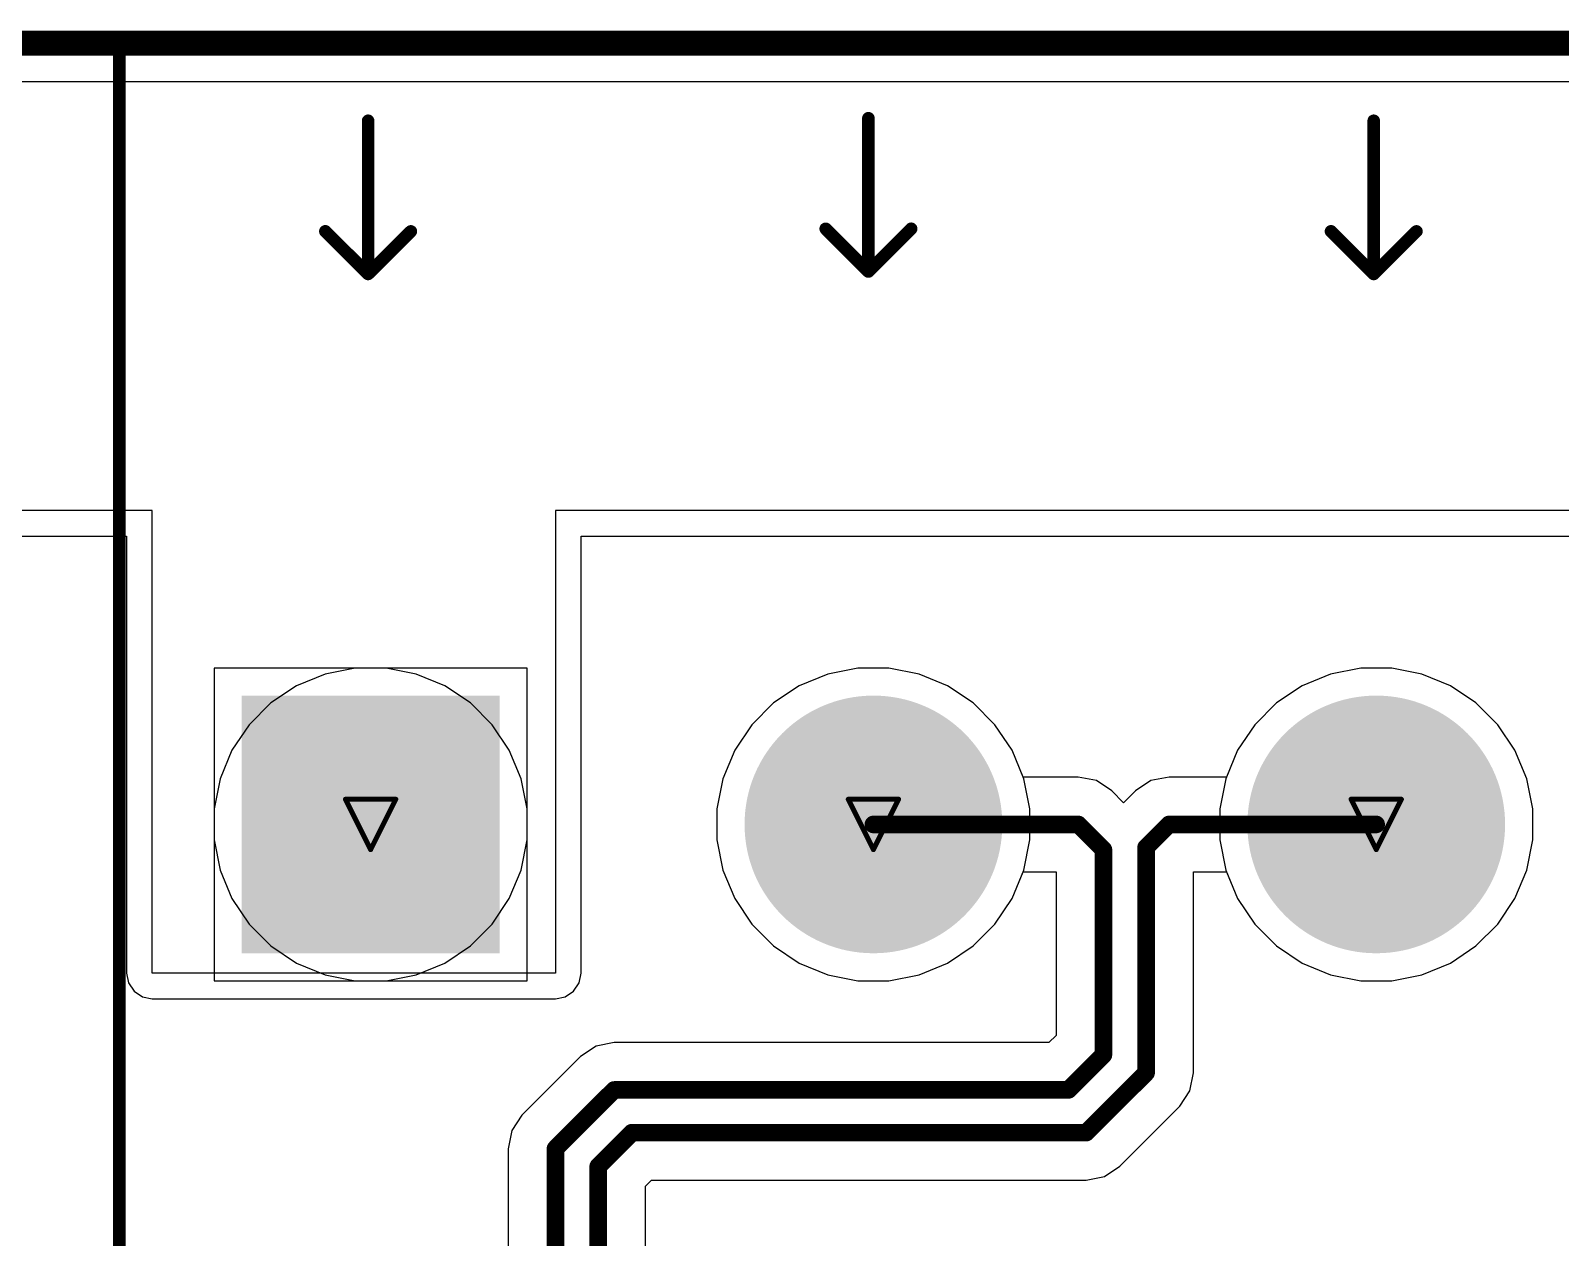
# Model space of a CAD drawing. Header units: inches. Extents: x -36 to 349, y -11 to 240.
# Drawn here: x 16.97 to 32.42, y 114.93 to 127.13 of the extents above; entities that cross this region are included whole.
import ezdxf

# ---------------------------------------------------------------- set-up
doc = ezdxf.new("R2010")
doc.units = ezdxf.units.IN
for name, color, linetype in [('Board Outline', 216, 'Continuous'), ('Bottom Layer', 5, 'Continuous'), ('Bottom Solder', 6, 'Continuous'), ('Drill Drawing', 1, 'Continuous'), ('Layer 1', 16, 'Continuous'), ('Layer 2', 76, 'Continuous'), ('Multi-Layer', 9, 'Continuous'), ('Pad Holes', 156, 'Continuous'), ('Top Layer', 1, 'Continuous'), ('Top Overlay', 2, 'Continuous'), ('Top Solder', 216, 'Continuous')]:
    doc.layers.add(name, color=color, linetype=linetype)

# ---------------------------------------------------------------- blocks, each defined once
blk = doc.blocks.new('TB008A_508_02BE_120')
at = {"layer": 'Bottom Layer'}
blk.add_hatch(color=5, dxfattribs=at).paths.add_polyline_path([(-3.74, 1.2), (-1.34, 1.2), (-1.34, -1.2), (-3.74, -1.2)])
h = blk.add_hatch(color=5, dxfattribs=at)
edge = h.paths.add_edge_path()
edge.add_arc((2.54, 0), 1.2, 0, 360)
at = {"layer": 'Bottom Solder'}
blk.add_hatch(color=6, dxfattribs=at).paths.add_polyline_path([(-3.842, 1.302), (-1.238, 1.302), (-1.238, -1.302), (-3.842, -1.302)])
h = blk.add_hatch(color=6, dxfattribs=at)
edge = h.paths.add_edge_path()
edge.add_arc((2.54, 0), 1.302, 0, 360)
at = {"layer": 'Layer 1'}
h = blk.add_hatch(color=16, dxfattribs=at)
edge = h.paths.add_edge_path()
edge.add_arc((-2.54, 0), 1.2, 0, 360)
h = blk.add_hatch(color=16, dxfattribs=at)
edge = h.paths.add_edge_path()
edge.add_arc((2.54, 0), 1.2, 0, 360)
at = {"layer": 'Layer 2'}
h = blk.add_hatch(color=76, dxfattribs=at)
edge = h.paths.add_edge_path()
edge.add_arc((-2.54, 0), 1.2, 0, 360)
h = blk.add_hatch(color=76, dxfattribs=at)
edge = h.paths.add_edge_path()
edge.add_arc((2.54, 0), 1.2, 0, 360)
at = {"layer": 'Multi-Layer'}
h = blk.add_hatch(color=9, dxfattribs=at)
edge = h.paths.add_edge_path()
edge.add_arc((2.54, 0), 1.2, 0, 360)
at = {"layer": 'Pad Holes'}
h = blk.add_hatch(color=7, dxfattribs=at)
edge = h.paths.add_edge_path()
edge.add_arc((-2.54, 0), 0.8, 0, 360)
h = blk.add_hatch(color=7, dxfattribs=at)
edge = h.paths.add_edge_path()
edge.add_arc((2.54, 0), 0.8, 0, 360)
at = {"layer": 'Top Layer'}
blk.add_hatch(color=1, dxfattribs=at).paths.add_polyline_path([(-3.74, 1.2), (-1.34, 1.2), (-1.34, -1.2), (-3.74, -1.2)])
h = blk.add_hatch(color=1, dxfattribs=at)
edge = h.paths.add_edge_path()
edge.add_arc((2.54, 0), 1.2, 0, 360)
at = {"layer": 'Top Solder'}
blk.add_hatch(color=216, dxfattribs=at).paths.add_polyline_path([(-3.842, 1.302), (-1.238, 1.302), (-1.238, -1.302), (-3.842, -1.302)])
h = blk.add_hatch(color=216, dxfattribs=at)
edge = h.paths.add_edge_path()
edge.add_arc((2.54, 0), 1.302, 0, 360)
at = {"layer": 'Top Overlay'}
for points in [[(-5.08, 7.89, 0.127, 0.127, 0), (5.08, 7.89, 0.127, 0.127, 0)], [(-5.08, -6, 0.127, 0.127, 0), (-5.08, 7.89, 0.127, 0.127, 0)], [(5.08, -6, 0.127, 0.127, 0), (5.08, 7.89, 0.127, 0.127, 0)], [(-2.565, 5.563, 0.127, 0.127, 0), (-2.565, 7.112, 0.127, 0.127, 0)], [(2.489, 5.588, 0.127, 0.127, 0), (2.489, 7.137, 0.127, 0.127, 0)], [(-2.997, 5.994, 0.127, 0.127, 0), (-2.565, 5.563, 0.127, 0.127, 0)], [(-2.565, 5.563, 0.127, 0.127, 0), (-2.134, 5.994, 0.127, 0.127, 0)], [(2.057, 6.02, 0.127, 0.127, 0), (2.489, 5.588, 0.127, 0.127, 0)], [(2.489, 5.588, 0.127, 0.127, 0), (2.921, 6.02, 0.127, 0.127, 0)], [(-5.08, -6, 0.127, 0.127, 0), (5.08, -6, 0.127, 0.127, 0)]]:
    blk.add_lwpolyline(points, format="xyseb", dxfattribs=at)
for points in [[(-5.112, 7.89, 0.0635, 0.0635, 1), (-5.048, 7.89, 0.0635, 0.0635, 1)], [(-5.112, 7.89, 0.0635, 0.0635, 1), (-5.048, 7.89, 0.0635, 0.0635, 1)], [(5.048, 7.89, 0.0635, 0.0635, 1), (5.112, 7.89, 0.0635, 0.0635, 1)], [(5.048, 7.89, 0.0635, 0.0635, 1), (5.112, 7.89, 0.0635, 0.0635, 1)], [(-2.597, 7.112, 0.0635, 0.0635, 1), (-2.534, 7.112, 0.0635, 0.0635, 1)], [(2.457, 7.137, 0.0635, 0.0635, 1), (2.521, 7.137, 0.0635, 0.0635, 1)], [(-3.029, 5.994, 0.0635, 0.0635, 1), (-2.965, 5.994, 0.0635, 0.0635, 1)], [(-2.165, 5.994, 0.0635, 0.0635, 1), (-2.102, 5.994, 0.0635, 0.0635, 1)], [(2.026, 6.02, 0.0635, 0.0635, 1), (2.089, 6.02, 0.0635, 0.0635, 1)], [(2.889, 6.02, 0.0635, 0.0635, 1), (2.953, 6.02, 0.0635, 0.0635, 1)], [(-2.597, 5.563, 0.0635, 0.0635, 1), (-2.534, 5.563, 0.0635, 0.0635, 1)], [(-2.597, 5.563, 0.0635, 0.0635, 1), (-2.534, 5.563, 0.0635, 0.0635, 1)], [(-2.597, 5.563, 0.0635, 0.0635, 1), (-2.534, 5.563, 0.0635, 0.0635, 1)], [(2.457, 5.588, 0.0635, 0.0635, 1), (2.521, 5.588, 0.0635, 0.0635, 1)], [(2.457, 5.588, 0.0635, 0.0635, 1), (2.521, 5.588, 0.0635, 0.0635, 1)], [(2.457, 5.588, 0.0635, 0.0635, 1), (2.521, 5.588, 0.0635, 0.0635, 1)], [(-5.112, -6, 0.0635, 0.0635, 1), (-5.048, -6, 0.0635, 0.0635, 1)], [(-5.112, -6, 0.0635, 0.0635, 1), (-5.048, -6, 0.0635, 0.0635, 1)], [(5.048, -6, 0.0635, 0.0635, 1), (5.112, -6, 0.0635, 0.0635, 1)], [(5.048, -6, 0.0635, 0.0635, 1), (5.112, -6, 0.0635, 0.0635, 1)]]:
    blk.add_lwpolyline(points, format="xyseb", close=True, dxfattribs=at)
blk = doc.blocks.new('TB008A_508_04BE_329')
at = {"layer": 'Bottom Layer'}
blk.add_hatch(color=5, dxfattribs=at).paths.add_polyline_path([(-1.2, 1.2), (1.2, 1.2), (1.2, -1.2), (-1.2, -1.2)])
h = blk.add_hatch(color=5, dxfattribs=at)
edge = h.paths.add_edge_path()
edge.add_arc((5.08, 0), 1.2, 0, 360)
h = blk.add_hatch(color=5, dxfattribs=at)
edge = h.paths.add_edge_path()
edge.add_arc((10.16, 0), 1.2, 0, 360)
at = {"layer": 'Bottom Solder'}
blk.add_hatch(color=6, dxfattribs=at).paths.add_polyline_path([(-1.302, 1.302), (1.302, 1.302), (1.302, -1.302), (-1.302, -1.302)])
h = blk.add_hatch(color=6, dxfattribs=at)
edge = h.paths.add_edge_path()
edge.add_arc((5.08, 0), 1.302, 0, 360)
h = blk.add_hatch(color=6, dxfattribs=at)
edge = h.paths.add_edge_path()
edge.add_arc((10.16, 0), 1.302, 0, 360)
at = {"layer": 'Layer 1'}
h = blk.add_hatch(color=16, dxfattribs=at)
edge = h.paths.add_edge_path()
edge.add_arc((0, 0), 1.2, 0, 360)
h = blk.add_hatch(color=16, dxfattribs=at)
edge = h.paths.add_edge_path()
edge.add_arc((5.08, 0), 1.2, 0, 360)
h = blk.add_hatch(color=16, dxfattribs=at)
edge = h.paths.add_edge_path()
edge.add_arc((10.16, 0), 1.2, 0, 360)
at = {"layer": 'Layer 2'}
h = blk.add_hatch(color=76, dxfattribs=at)
edge = h.paths.add_edge_path()
edge.add_arc((0, 0), 1.2, 0, 360)
h = blk.add_hatch(color=76, dxfattribs=at)
edge = h.paths.add_edge_path()
edge.add_arc((5.08, 0), 1.2, 0, 360)
h = blk.add_hatch(color=76, dxfattribs=at)
edge = h.paths.add_edge_path()
edge.add_arc((10.16, 0), 1.2, 0, 360)
at = {"layer": 'Multi-Layer'}
h = blk.add_hatch(color=9, dxfattribs=at)
edge = h.paths.add_edge_path()
edge.add_arc((5.08, 0), 1.2, 0, 360)
h = blk.add_hatch(color=9, dxfattribs=at)
edge = h.paths.add_edge_path()
edge.add_arc((10.16, 0), 1.2, 0, 360)
at = {"layer": 'Pad Holes'}
h = blk.add_hatch(color=7, dxfattribs=at)
edge = h.paths.add_edge_path()
edge.add_arc((0, 0), 0.8, 0, 360)
h = blk.add_hatch(color=7, dxfattribs=at)
edge = h.paths.add_edge_path()
edge.add_arc((5.08, 0), 0.8, 0, 360)
h = blk.add_hatch(color=7, dxfattribs=at)
edge = h.paths.add_edge_path()
edge.add_arc((10.16, 0), 0.8, 0, 360)
at = {"layer": 'Top Layer'}
blk.add_hatch(color=1, dxfattribs=at).paths.add_polyline_path([(-1.2, 1.2), (1.2, 1.2), (1.2, -1.2), (-1.2, -1.2)])
h = blk.add_hatch(color=1, dxfattribs=at)
edge = h.paths.add_edge_path()
edge.add_arc((5.08, 0), 1.2, 0, 360)
h = blk.add_hatch(color=1, dxfattribs=at)
edge = h.paths.add_edge_path()
edge.add_arc((10.16, 0), 1.2, 0, 360)
at = {"layer": 'Top Solder'}
blk.add_hatch(color=216, dxfattribs=at).paths.add_polyline_path([(-1.302, 1.302), (1.302, 1.302), (1.302, -1.302), (-1.302, -1.302)])
h = blk.add_hatch(color=216, dxfattribs=at)
edge = h.paths.add_edge_path()
edge.add_arc((5.08, 0), 1.302, 0, 360)
h = blk.add_hatch(color=216, dxfattribs=at)
edge = h.paths.add_edge_path()
edge.add_arc((10.16, 0), 1.302, 0, 360)
at = {"layer": 'Top Overlay'}
for points in [[(-2.54, -6, 0.127, 0.127, 0), (-2.54, 7.89, 0.127, 0.127, 0)], [(-2.54, 7.89, 0.127, 0.127, 0), (17.78, 7.89, 0.127, 0.127, 0)], [(-0.025, 5.563, 0.127, 0.127, 0), (-0.025, 7.112, 0.127, 0.127, 0)], [(5.029, 5.588, 0.127, 0.127, 0), (5.029, 7.137, 0.127, 0.127, 0)], [(10.135, 5.563, 0.127, 0.127, 0), (10.135, 7.112, 0.127, 0.127, 0)], [(-0.457, 5.994, 0.127, 0.127, 0), (-0.025, 5.563, 0.127, 0.127, 0)], [(-0.025, 5.563, 0.127, 0.127, 0), (0.406, 5.994, 0.127, 0.127, 0)], [(4.597, 6.02, 0.127, 0.127, 0), (5.029, 5.588, 0.127, 0.127, 0)], [(5.029, 5.588, 0.127, 0.127, 0), (5.461, 6.02, 0.127, 0.127, 0)], [(9.703, 5.994, 0.127, 0.127, 0), (10.135, 5.563, 0.127, 0.127, 0)], [(10.135, 5.563, 0.127, 0.127, 0), (10.566, 5.994, 0.127, 0.127, 0)]]:
    blk.add_lwpolyline(points, format="xyseb", dxfattribs=at)
for points in [[(-2.572, 7.89, 0.0635, 0.0635, 1), (-2.508, 7.89, 0.0635, 0.0635, 1)], [(-2.572, 7.89, 0.0635, 0.0635, 1), (-2.508, 7.89, 0.0635, 0.0635, 1)], [(-0.057, 7.112, 0.0635, 0.0635, 1), (0.006, 7.112, 0.0635, 0.0635, 1)], [(4.997, 7.137, 0.0635, 0.0635, 1), (5.061, 7.137, 0.0635, 0.0635, 1)], [(10.103, 7.112, 0.0635, 0.0635, 1), (10.166, 7.112, 0.0635, 0.0635, 1)], [(-0.489, 5.994, 0.0635, 0.0635, 1), (-0.425, 5.994, 0.0635, 0.0635, 1)], [(0.375, 5.994, 0.0635, 0.0635, 1), (0.438, 5.994, 0.0635, 0.0635, 1)], [(4.566, 6.02, 0.0635, 0.0635, 1), (4.629, 6.02, 0.0635, 0.0635, 1)], [(5.429, 6.02, 0.0635, 0.0635, 1), (5.493, 6.02, 0.0635, 0.0635, 1)], [(9.671, 5.994, 0.0635, 0.0635, 1), (9.735, 5.994, 0.0635, 0.0635, 1)], [(10.535, 5.994, 0.0635, 0.0635, 1), (10.598, 5.994, 0.0635, 0.0635, 1)], [(-0.057, 5.563, 0.0635, 0.0635, 1), (0.006, 5.563, 0.0635, 0.0635, 1)], [(-0.057, 5.563, 0.0635, 0.0635, 1), (0.006, 5.563, 0.0635, 0.0635, 1)], [(-0.057, 5.563, 0.0635, 0.0635, 1), (0.006, 5.563, 0.0635, 0.0635, 1)], [(4.997, 5.588, 0.0635, 0.0635, 1), (5.061, 5.588, 0.0635, 0.0635, 1)], [(4.997, 5.588, 0.0635, 0.0635, 1), (5.061, 5.588, 0.0635, 0.0635, 1)], [(4.997, 5.588, 0.0635, 0.0635, 1), (5.061, 5.588, 0.0635, 0.0635, 1)], [(10.103, 5.563, 0.0635, 0.0635, 1), (10.166, 5.563, 0.0635, 0.0635, 1)], [(10.103, 5.563, 0.0635, 0.0635, 1), (10.166, 5.563, 0.0635, 0.0635, 1)], [(10.103, 5.563, 0.0635, 0.0635, 1), (10.166, 5.563, 0.0635, 0.0635, 1)]]:
    blk.add_lwpolyline(points, format="xyseb", close=True, dxfattribs=at)

msp = doc.modelspace()

# ---------------------------------------------------------------- linework, layer by layer
at = {"layer": 'Board Outline'}
msp.add_lwpolyline([(-2.5, 127, 0.254, 0.254, 0), (80.91, 127, 0.254, 0.254, 0)], format="xyseb", dxfattribs=at)
at = {"layer": 'Bottom Layer'}
for p, q in [((-2.5, 126.612), (80.91, 126.612)), ((21.983, 120.685), (18.821, 120.685)), ((18.821, 120.685), (18.821, 117.523)), ((21.983, 117.523), (21.983, 120.685)), ((25.021, 120.624), (24.733, 120.505)), ((25.326, 120.685), (25.021, 120.624)), ((25.638, 120.685), (25.326, 120.685)), ((25.943, 120.624), (25.638, 120.685)), ((26.231, 120.505), (25.943, 120.624)), ((30.101, 120.624), (29.813, 120.505)), ((30.406, 120.685), (30.101, 120.624)), ((30.718, 120.685), (30.406, 120.685)), ((31.023, 120.624), (30.718, 120.685)), ((31.311, 120.505), (31.023, 120.624)), ((24.733, 120.505), (24.474, 120.332)), ((26.49, 120.332), (26.231, 120.505)), ((29.813, 120.505), (29.554, 120.332)), ((31.57, 120.332), (31.311, 120.505)), ((24.474, 120.332), (24.254, 120.112)), ((26.71, 120.112), (26.49, 120.332)), ((29.554, 120.332), (29.334, 120.112)), ((31.79, 120.112), (31.57, 120.332)), ((24.254, 120.112), (24.081, 119.853)), ((26.883, 119.853), (26.71, 120.112)), ((29.334, 120.112), (29.161, 119.853)), ((31.963, 119.853), (31.79, 120.112)), ((24.081, 119.853), (23.962, 119.565)), ((27.002, 119.565), (26.883, 119.853)), ((29.161, 119.853), (29.042, 119.565)), ((32.082, 119.565), (31.963, 119.853)), ((23.962, 119.565), (23.901, 119.26)), ((27.063, 119.26), (27.002, 119.565)), ((29.042, 119.565), (28.981, 119.26)), ((32.143, 119.26), (32.082, 119.565)), ((23.901, 119.26), (23.901, 118.948)), ((27.063, 118.948), (27.063, 119.26)), ((28.981, 119.26), (28.981, 118.948)), ((32.143, 118.948), (32.143, 119.26)), ((23.901, 118.948), (23.962, 118.643)), ((27.002, 118.643), (27.063, 118.948)), ((28.981, 118.948), (29.042, 118.643)), ((32.082, 118.643), (32.143, 118.948)), ((23.962, 118.643), (24.081, 118.355)), ((26.883, 118.355), (27.002, 118.643)), ((29.042, 118.643), (29.161, 118.355)), ((31.963, 118.355), (32.082, 118.643)), ((24.081, 118.355), (24.254, 118.096)), ((26.71, 118.096), (26.883, 118.355)), ((29.161, 118.355), (29.334, 118.096)), ((31.79, 118.096), (31.963, 118.355)), ((24.254, 118.096), (24.474, 117.876)), ((26.49, 117.876), (26.71, 118.096)), ((29.334, 118.096), (29.554, 117.876)), ((31.57, 117.876), (31.79, 118.096)), ((24.474, 117.876), (24.733, 117.703)), ((26.231, 117.703), (26.49, 117.876)), ((29.554, 117.876), (29.813, 117.703)), ((31.311, 117.703), (31.57, 117.876)), ((24.733, 117.703), (25.021, 117.584)), ((25.943, 117.584), (26.231, 117.703)), ((29.813, 117.703), (30.101, 117.584)), ((31.023, 117.584), (31.311, 117.703)), ((18.821, 117.523), (21.983, 117.523)), ((25.021, 117.584), (25.326, 117.523)), ((25.326, 117.523), (25.638, 117.523)), ((25.638, 117.523), (25.943, 117.584)), ((30.101, 117.584), (30.406, 117.523)), ((30.406, 117.523), (30.718, 117.523)), ((30.718, 117.523), (31.023, 117.584))]:
    msp.add_line(p, q, dxfattribs=at)
at = {"layer": 'Drill Drawing'}
for points in [[(20.148, 119.358, 0.0508, 0.0508, 0), (20.656, 119.358, 0.0508, 0.0508, 0)], [(20.148, 119.358, 0.0508, 0.0508, 0), (20.402, 118.85, 0.0508, 0.0508, 0)], [(20.402, 118.85, 0.0508, 0.0508, 0), (20.656, 119.358, 0.0508, 0.0508, 0)], [(25.228, 119.358, 0.0508, 0.0508, 0), (25.736, 119.358, 0.0508, 0.0508, 0)], [(25.228, 119.358, 0.0508, 0.0508, 0), (25.482, 118.85, 0.0508, 0.0508, 0)], [(25.482, 118.85, 0.0508, 0.0508, 0), (25.736, 119.358, 0.0508, 0.0508, 0)], [(30.308, 119.358, 0.0508, 0.0508, 0), (30.816, 119.358, 0.0508, 0.0508, 0)], [(30.308, 119.358, 0.0508, 0.0508, 0), (30.562, 118.85, 0.0508, 0.0508, 0)], [(30.562, 118.85, 0.0508, 0.0508, 0), (30.816, 119.358, 0.0508, 0.0508, 0)]]:
    msp.add_lwpolyline(points, format="xyseb", dxfattribs=at)
for points in [[(20.135, 119.358, 0.0254, 0.0254, 1), (20.161, 119.358, 0.0254, 0.0254, 1)], [(20.135, 119.358, 0.0254, 0.0254, 1), (20.161, 119.358, 0.0254, 0.0254, 1)], [(20.643, 119.358, 0.0254, 0.0254, 1), (20.669, 119.358, 0.0254, 0.0254, 1)], [(20.643, 119.358, 0.0254, 0.0254, 1), (20.669, 119.358, 0.0254, 0.0254, 1)], [(25.215, 119.358, 0.0254, 0.0254, 1), (25.241, 119.358, 0.0254, 0.0254, 1)], [(25.215, 119.358, 0.0254, 0.0254, 1), (25.241, 119.358, 0.0254, 0.0254, 1)], [(25.723, 119.358, 0.0254, 0.0254, 1), (25.749, 119.358, 0.0254, 0.0254, 1)], [(25.723, 119.358, 0.0254, 0.0254, 1), (25.749, 119.358, 0.0254, 0.0254, 1)], [(30.295, 119.358, 0.0254, 0.0254, 1), (30.321, 119.358, 0.0254, 0.0254, 1)], [(30.295, 119.358, 0.0254, 0.0254, 1), (30.321, 119.358, 0.0254, 0.0254, 1)], [(30.803, 119.358, 0.0254, 0.0254, 1), (30.829, 119.358, 0.0254, 0.0254, 1)], [(30.803, 119.358, 0.0254, 0.0254, 1), (30.829, 119.358, 0.0254, 0.0254, 1)], [(20.389, 118.85, 0.0254, 0.0254, 1), (20.415, 118.85, 0.0254, 0.0254, 1)], [(20.389, 118.85, 0.0254, 0.0254, 1), (20.415, 118.85, 0.0254, 0.0254, 1)], [(25.469, 118.85, 0.0254, 0.0254, 1), (25.495, 118.85, 0.0254, 0.0254, 1)], [(25.469, 118.85, 0.0254, 0.0254, 1), (25.495, 118.85, 0.0254, 0.0254, 1)], [(30.549, 118.85, 0.0254, 0.0254, 1), (30.575, 118.85, 0.0254, 0.0254, 1)], [(30.549, 118.85, 0.0254, 0.0254, 1), (30.575, 118.85, 0.0254, 0.0254, 1)]]:
    msp.add_lwpolyline(points, format="xyseb", close=True, dxfattribs=at)
at = {"layer": 'Layer 1'}
for p, q in [((-2.5, 126.612), (80.91, 126.612)), ((19.941, 120.624), (19.653, 120.505)), ((20.246, 120.685), (19.941, 120.624)), ((20.558, 120.685), (20.246, 120.685)), ((20.863, 120.624), (20.558, 120.685)), ((21.151, 120.505), (20.863, 120.624)), ((25.021, 120.624), (24.733, 120.505)), ((25.326, 120.685), (25.021, 120.624)), ((25.638, 120.685), (25.326, 120.685)), ((25.943, 120.624), (25.638, 120.685)), ((26.231, 120.505), (25.943, 120.624)), ((30.101, 120.624), (29.813, 120.505)), ((30.406, 120.685), (30.101, 120.624)), ((30.718, 120.685), (30.406, 120.685)), ((31.023, 120.624), (30.718, 120.685)), ((31.311, 120.505), (31.023, 120.624)), ((19.653, 120.505), (19.394, 120.332)), ((21.41, 120.332), (21.151, 120.505)), ((24.733, 120.505), (24.474, 120.332)), ((26.49, 120.332), (26.231, 120.505)), ((29.813, 120.505), (29.554, 120.332)), ((31.57, 120.332), (31.311, 120.505)), ((19.394, 120.332), (19.174, 120.112)), ((21.63, 120.112), (21.41, 120.332)), ((24.474, 120.332), (24.254, 120.112)), ((26.71, 120.112), (26.49, 120.332)), ((29.554, 120.332), (29.334, 120.112)), ((31.79, 120.112), (31.57, 120.332)), ((19.174, 120.112), (19.001, 119.853)), ((21.803, 119.853), (21.63, 120.112)), ((24.254, 120.112), (24.081, 119.853)), ((26.883, 119.853), (26.71, 120.112)), ((29.334, 120.112), (29.161, 119.853)), ((31.963, 119.853), (31.79, 120.112)), ((19.001, 119.853), (18.882, 119.565)), ((21.922, 119.565), (21.803, 119.853)), ((24.081, 119.853), (23.962, 119.565)), ((27.002, 119.565), (26.883, 119.853)), ((29.161, 119.853), (29.042, 119.565)), ((32.082, 119.565), (31.963, 119.853)), ((18.882, 119.565), (18.821, 119.26)), ((21.983, 119.26), (21.922, 119.565)), ((23.962, 119.565), (23.901, 119.26)), ((27.063, 119.26), (27.002, 119.565)), ((29.042, 119.565), (28.981, 119.26)), ((32.143, 119.26), (32.082, 119.565)), ((18.821, 119.26), (18.821, 118.948)), ((21.983, 118.948), (21.983, 119.26)), ((23.901, 119.26), (23.901, 118.948)), ((27.063, 118.948), (27.063, 119.26)), ((28.981, 119.26), (28.981, 118.948)), ((32.143, 118.948), (32.143, 119.26)), ((18.821, 118.948), (18.882, 118.643)), ((21.922, 118.643), (21.983, 118.948)), ((23.901, 118.948), (23.962, 118.643)), ((27.002, 118.643), (27.063, 118.948)), ((28.981, 118.948), (29.042, 118.643)), ((32.082, 118.643), (32.143, 118.948)), ((18.882, 118.643), (19.001, 118.355)), ((21.803, 118.355), (21.922, 118.643)), ((23.962, 118.643), (24.081, 118.355)), ((26.883, 118.355), (27.002, 118.643)), ((29.042, 118.643), (29.161, 118.355)), ((31.963, 118.355), (32.082, 118.643)), ((19.001, 118.355), (19.174, 118.096)), ((21.63, 118.096), (21.803, 118.355)), ((24.081, 118.355), (24.254, 118.096)), ((26.71, 118.096), (26.883, 118.355)), ((29.161, 118.355), (29.334, 118.096)), ((31.79, 118.096), (31.963, 118.355)), ((19.174, 118.096), (19.394, 117.876)), ((21.41, 117.876), (21.63, 118.096)), ((24.254, 118.096), (24.474, 117.876)), ((26.49, 117.876), (26.71, 118.096)), ((29.334, 118.096), (29.554, 117.876)), ((31.57, 117.876), (31.79, 118.096)), ((19.394, 117.876), (19.653, 117.703)), ((21.151, 117.703), (21.41, 117.876)), ((24.474, 117.876), (24.733, 117.703)), ((26.231, 117.703), (26.49, 117.876)), ((29.554, 117.876), (29.813, 117.703)), ((31.311, 117.703), (31.57, 117.876)), ((19.653, 117.703), (19.941, 117.584)), ((20.863, 117.584), (21.151, 117.703)), ((24.733, 117.703), (25.021, 117.584)), ((25.943, 117.584), (26.231, 117.703)), ((29.813, 117.703), (30.101, 117.584)), ((31.023, 117.584), (31.311, 117.703)), ((19.941, 117.584), (20.246, 117.523)), ((20.246, 117.523), (20.558, 117.523)), ((20.558, 117.523), (20.863, 117.584)), ((25.021, 117.584), (25.326, 117.523)), ((25.326, 117.523), (25.638, 117.523)), ((25.638, 117.523), (25.943, 117.584)), ((30.101, 117.584), (30.406, 117.523)), ((30.406, 117.523), (30.718, 117.523)), ((30.718, 117.523), (31.023, 117.584))]:
    msp.add_line(p, q, dxfattribs=at)
at = {"layer": 'Layer 2'}
for p, q in [((-2.5, 126.612), (80.91, 126.612)), ((25.021, 120.624), (24.733, 120.505)), ((25.326, 120.685), (25.021, 120.624)), ((25.638, 120.685), (25.326, 120.685)), ((25.943, 120.624), (25.638, 120.685)), ((26.231, 120.505), (25.943, 120.624)), ((30.101, 120.624), (29.813, 120.505)), ((30.406, 120.685), (30.101, 120.624)), ((30.718, 120.685), (30.406, 120.685)), ((31.023, 120.624), (30.718, 120.685)), ((31.311, 120.505), (31.023, 120.624)), ((24.733, 120.505), (24.474, 120.332)), ((26.49, 120.332), (26.231, 120.505)), ((29.813, 120.505), (29.554, 120.332)), ((31.57, 120.332), (31.311, 120.505)), ((24.474, 120.332), (24.254, 120.112)), ((26.71, 120.112), (26.49, 120.332)), ((29.554, 120.332), (29.334, 120.112)), ((31.79, 120.112), (31.57, 120.332)), ((24.254, 120.112), (24.081, 119.853)), ((26.883, 119.853), (26.71, 120.112)), ((29.334, 120.112), (29.161, 119.853)), ((31.963, 119.853), (31.79, 120.112)), ((24.081, 119.853), (23.962, 119.565)), ((27.002, 119.565), (26.883, 119.853)), ((29.161, 119.853), (29.042, 119.565)), ((32.082, 119.565), (31.963, 119.853)), ((23.962, 119.565), (23.901, 119.26)), ((27.063, 119.26), (27.002, 119.565)), ((29.042, 119.565), (28.981, 119.26)), ((32.143, 119.26), (32.082, 119.565)), ((23.901, 119.26), (23.901, 118.948)), ((27.063, 118.948), (27.063, 119.26)), ((28.981, 119.26), (28.981, 118.948)), ((32.143, 118.948), (32.143, 119.26)), ((23.901, 118.948), (23.962, 118.643)), ((27.002, 118.643), (27.063, 118.948)), ((28.981, 118.948), (29.042, 118.643)), ((32.082, 118.643), (32.143, 118.948)), ((23.962, 118.643), (24.081, 118.355)), ((26.883, 118.355), (27.002, 118.643)), ((29.042, 118.643), (29.161, 118.355)), ((31.963, 118.355), (32.082, 118.643)), ((24.081, 118.355), (24.254, 118.096)), ((26.71, 118.096), (26.883, 118.355)), ((29.161, 118.355), (29.334, 118.096)), ((31.79, 118.096), (31.963, 118.355)), ((24.254, 118.096), (24.474, 117.876)), ((26.49, 117.876), (26.71, 118.096)), ((29.334, 118.096), (29.554, 117.876)), ((31.57, 117.876), (31.79, 118.096)), ((24.474, 117.876), (24.733, 117.703)), ((26.231, 117.703), (26.49, 117.876)), ((29.554, 117.876), (29.813, 117.703)), ((31.311, 117.703), (31.57, 117.876)), ((24.733, 117.703), (25.021, 117.584)), ((25.943, 117.584), (26.231, 117.703)), ((29.813, 117.703), (30.101, 117.584)), ((31.023, 117.584), (31.311, 117.703)), ((25.021, 117.584), (25.326, 117.523)), ((25.326, 117.523), (25.638, 117.523)), ((25.638, 117.523), (25.943, 117.584)), ((30.101, 117.584), (30.406, 117.523)), ((30.406, 117.523), (30.718, 117.523)), ((30.718, 117.523), (31.023, 117.584))]:
    msp.add_line(p, q, dxfattribs=at)
at = {"layer": 'Top Layer'}
for p, q in [((-2.5, 126.612), (73.596, 126.612)), ((18.195, 122.276), (6.003, 122.276)), ((18.195, 117.602), (18.195, 122.276)), ((38.515, 122.276), (22.269, 122.276)), ((22.269, 122.276), (22.269, 117.602)), ((6.262, 122.017), (17.936, 122.017)), ((17.936, 122.017), (17.936, 117.602)), ((22.528, 117.602), (22.528, 122.017)), ((22.528, 122.017), (38.256, 122.017)), ((25.021, 120.624), (24.733, 120.505)), ((25.326, 120.685), (25.021, 120.624)), ((25.638, 120.685), (25.326, 120.685)), ((25.943, 120.624), (25.638, 120.685)), ((26.231, 120.505), (25.943, 120.624)), ((30.101, 120.624), (29.813, 120.505)), ((30.406, 120.685), (30.101, 120.624)), ((30.718, 120.685), (30.406, 120.685)), ((31.023, 120.624), (30.718, 120.685)), ((31.311, 120.505), (31.023, 120.624)), ((24.733, 120.505), (24.474, 120.332)), ((26.49, 120.332), (26.231, 120.505)), ((29.813, 120.505), (29.554, 120.332)), ((31.57, 120.332), (31.311, 120.505)), ((24.474, 120.332), (24.254, 120.112)), ((26.71, 120.112), (26.49, 120.332)), ((29.554, 120.332), (29.334, 120.112)), ((31.79, 120.112), (31.57, 120.332)), ((24.254, 120.112), (24.081, 119.853)), ((26.883, 119.853), (26.71, 120.112)), ((29.334, 120.112), (29.161, 119.853)), ((31.963, 119.853), (31.79, 120.112)), ((24.081, 119.853), (23.962, 119.565)), ((26.995, 119.583), (26.883, 119.853)), ((29.161, 119.853), (29.049, 119.583)), ((32.082, 119.565), (31.963, 119.853)), ((23.962, 119.565), (23.901, 119.26)), ((27.552, 119.583), (26.995, 119.583)), ((27.735, 119.547), (27.552, 119.583)), ((27.89, 119.443), (27.735, 119.547)), ((28.285, 119.547), (28.13, 119.443)), ((28.469, 119.583), (28.285, 119.547)), ((29.049, 119.583), (28.469, 119.583)), ((32.143, 119.26), (32.082, 119.565)), ((28.01, 119.323), (27.89, 119.443)), ((28.13, 119.443), (28.01, 119.323)), ((23.901, 119.26), (23.901, 118.948)), ((32.143, 118.948), (32.143, 119.26)), ((23.901, 118.948), (23.962, 118.643)), ((32.082, 118.643), (32.143, 118.948)), ((23.962, 118.643), (24.081, 118.355)), ((26.883, 118.355), (26.995, 118.625)), ((26.995, 118.625), (27.327, 118.625)), ((27.327, 118.625), (27.327, 116.972)), ((28.717, 116.595), (28.717, 118.625)), ((28.717, 118.625), (29.049, 118.625)), ((29.049, 118.625), (29.161, 118.355)), ((31.963, 118.355), (32.082, 118.643)), ((24.081, 118.355), (24.254, 118.096)), ((26.71, 118.096), (26.883, 118.355)), ((29.161, 118.355), (29.334, 118.096)), ((31.79, 118.096), (31.963, 118.355)), ((24.254, 118.096), (24.474, 117.876)), ((26.49, 117.876), (26.71, 118.096)), ((29.334, 118.096), (29.554, 117.876)), ((31.57, 117.876), (31.79, 118.096)), ((24.474, 117.876), (24.733, 117.703)), ((26.231, 117.703), (26.49, 117.876)), ((29.554, 117.876), (29.813, 117.703)), ((31.311, 117.703), (31.57, 117.876)), ((24.733, 117.703), (25.021, 117.584)), ((25.943, 117.584), (26.231, 117.703)), ((29.813, 117.703), (30.101, 117.584)), ((31.023, 117.584), (31.311, 117.703)), ((17.936, 117.602), (17.956, 117.503)), ((17.956, 117.503), (18.012, 117.419)), ((22.269, 117.602), (18.195, 117.602)), ((22.452, 117.419), (22.509, 117.503)), ((22.509, 117.503), (22.528, 117.602)), ((25.021, 117.584), (25.326, 117.523)), ((25.326, 117.523), (25.638, 117.523)), ((25.638, 117.523), (25.943, 117.584)), ((30.101, 117.584), (30.406, 117.523)), ((30.406, 117.523), (30.718, 117.523)), ((30.718, 117.523), (31.023, 117.584)), ((18.012, 117.419), (18.096, 117.363)), ((18.096, 117.363), (18.195, 117.343)), ((18.195, 117.343), (22.269, 117.343)), ((22.269, 117.343), (22.368, 117.363)), ((22.368, 117.363), (22.452, 117.419)), ((22.68, 116.863), (22.524, 116.759)), ((22.863, 116.9), (22.68, 116.863)), ((27.254, 116.9), (22.863, 116.9)), ((27.327, 116.972), (27.254, 116.9)), ((22.524, 116.759), (21.931, 116.166)), ((28.68, 116.412), (28.717, 116.595)), ((28.577, 116.256), (28.68, 116.412)), ((27.97, 115.65), (28.577, 116.256)), ((21.931, 116.166), (21.827, 116.01)), ((21.827, 116.01), (21.79, 115.827)), ((21.79, 115.827), (21.79, 110.494)), ((27.815, 115.546), (27.97, 115.65)), ((23.18, 115.449), (23.24, 115.51)), ((23.24, 115.51), (27.631, 115.51)), ((27.631, 115.51), (27.815, 115.546)), ((23.18, 110.625), (23.18, 115.449))]:
    msp.add_line(p, q, dxfattribs=at)
for points in [[(25.482, 119.104, 0.178, 0.178, 0), (27.552, 119.104, 0.178, 0.178, 0)], [(27.552, 119.104, 0.178, 0.178, 0), (27.806, 118.849, 0.178, 0.178, 0)], [(28.238, 118.873, 0.178, 0.178, 0), (28.469, 119.104, 0.178, 0.178, 0)], [(28.469, 119.104, 0.178, 0.178, 0), (30.562, 119.104, 0.178, 0.178, 0)], [(27.806, 116.774, 0.178, 0.178, 0), (27.806, 118.849, 0.178, 0.178, 0)], [(28.238, 116.595, 0.178, 0.178, 0), (28.238, 118.873, 0.178, 0.178, 0)], [(27.453, 116.421, 0.178, 0.178, 0), (27.806, 116.774, 0.178, 0.178, 0)], [(27.631, 115.989, 0.178, 0.178, 0), (28.238, 116.595, 0.178, 0.178, 0)], [(22.269, 115.827, 0.178, 0.178, 0), (22.863, 116.421, 0.178, 0.178, 0)], [(22.863, 116.421, 0.178, 0.178, 0), (27.453, 116.421, 0.178, 0.178, 0)], [(22.701, 115.648, 0.178, 0.178, 0), (23.042, 115.989, 0.178, 0.178, 0)], [(23.042, 115.989, 0.178, 0.178, 0), (27.631, 115.989, 0.178, 0.178, 0)], [(22.269, 110.113, 0.178, 0.178, 0), (22.269, 115.827, 0.178, 0.178, 0)], [(22.701, 109.934, 0.178, 0.178, 0), (22.701, 115.648, 0.178, 0.178, 0)]]:
    msp.add_lwpolyline(points, format="xyseb", dxfattribs=at)
for points in [[(25.437, 119.104, 0.0889, 0.0889, 1), (25.526, 119.104, 0.0889, 0.0889, 1)], [(27.507, 119.104, 0.0889, 0.0889, 1), (27.596, 119.104, 0.0889, 0.0889, 1)], [(27.507, 119.104, 0.0889, 0.0889, 1), (27.596, 119.104, 0.0889, 0.0889, 1)], [(28.424, 119.104, 0.0889, 0.0889, 1), (28.513, 119.104, 0.0889, 0.0889, 1)], [(28.424, 119.104, 0.0889, 0.0889, 1), (28.513, 119.104, 0.0889, 0.0889, 1)], [(30.517, 119.104, 0.0889, 0.0889, 1), (30.606, 119.104, 0.0889, 0.0889, 1)], [(27.762, 118.849, 0.0889, 0.0889, 1), (27.85, 118.849, 0.0889, 0.0889, 1)], [(27.762, 118.849, 0.0889, 0.0889, 1), (27.85, 118.849, 0.0889, 0.0889, 1)], [(28.193, 118.873, 0.0889, 0.0889, 1), (28.282, 118.873, 0.0889, 0.0889, 1)], [(28.193, 118.873, 0.0889, 0.0889, 1), (28.282, 118.873, 0.0889, 0.0889, 1)], [(27.762, 116.774, 0.0889, 0.0889, 1), (27.85, 116.774, 0.0889, 0.0889, 1)], [(27.762, 116.774, 0.0889, 0.0889, 1), (27.85, 116.774, 0.0889, 0.0889, 1)], [(28.193, 116.595, 0.0889, 0.0889, 1), (28.282, 116.595, 0.0889, 0.0889, 1)], [(28.193, 116.595, 0.0889, 0.0889, 1), (28.282, 116.595, 0.0889, 0.0889, 1)], [(22.819, 116.421, 0.0889, 0.0889, 1), (22.907, 116.421, 0.0889, 0.0889, 1)], [(22.819, 116.421, 0.0889, 0.0889, 1), (22.907, 116.421, 0.0889, 0.0889, 1)], [(27.408, 116.421, 0.0889, 0.0889, 1), (27.497, 116.421, 0.0889, 0.0889, 1)], [(27.408, 116.421, 0.0889, 0.0889, 1), (27.497, 116.421, 0.0889, 0.0889, 1)], [(22.997, 115.989, 0.0889, 0.0889, 1), (23.086, 115.989, 0.0889, 0.0889, 1)], [(22.997, 115.989, 0.0889, 0.0889, 1), (23.086, 115.989, 0.0889, 0.0889, 1)], [(27.587, 115.989, 0.0889, 0.0889, 1), (27.676, 115.989, 0.0889, 0.0889, 1)], [(27.587, 115.989, 0.0889, 0.0889, 1), (27.676, 115.989, 0.0889, 0.0889, 1)], [(22.225, 115.827, 0.0889, 0.0889, 1), (22.314, 115.827, 0.0889, 0.0889, 1)], [(22.225, 115.827, 0.0889, 0.0889, 1), (22.314, 115.827, 0.0889, 0.0889, 1)], [(22.657, 115.648, 0.0889, 0.0889, 1), (22.746, 115.648, 0.0889, 0.0889, 1)], [(22.657, 115.648, 0.0889, 0.0889, 1), (22.746, 115.648, 0.0889, 0.0889, 1)]]:
    msp.add_lwpolyline(points, format="xyseb", close=True, dxfattribs=at)

# ---------------------------------------------------------------- block references
for name, p in [('TB008A_508_02BE_120', (12.782, 119.104)), ('TB008A_508_04BE_329', (20.402, 119.104))]:
    msp.add_blockref(name, p)

doc.saveas('drawing.dxf')
